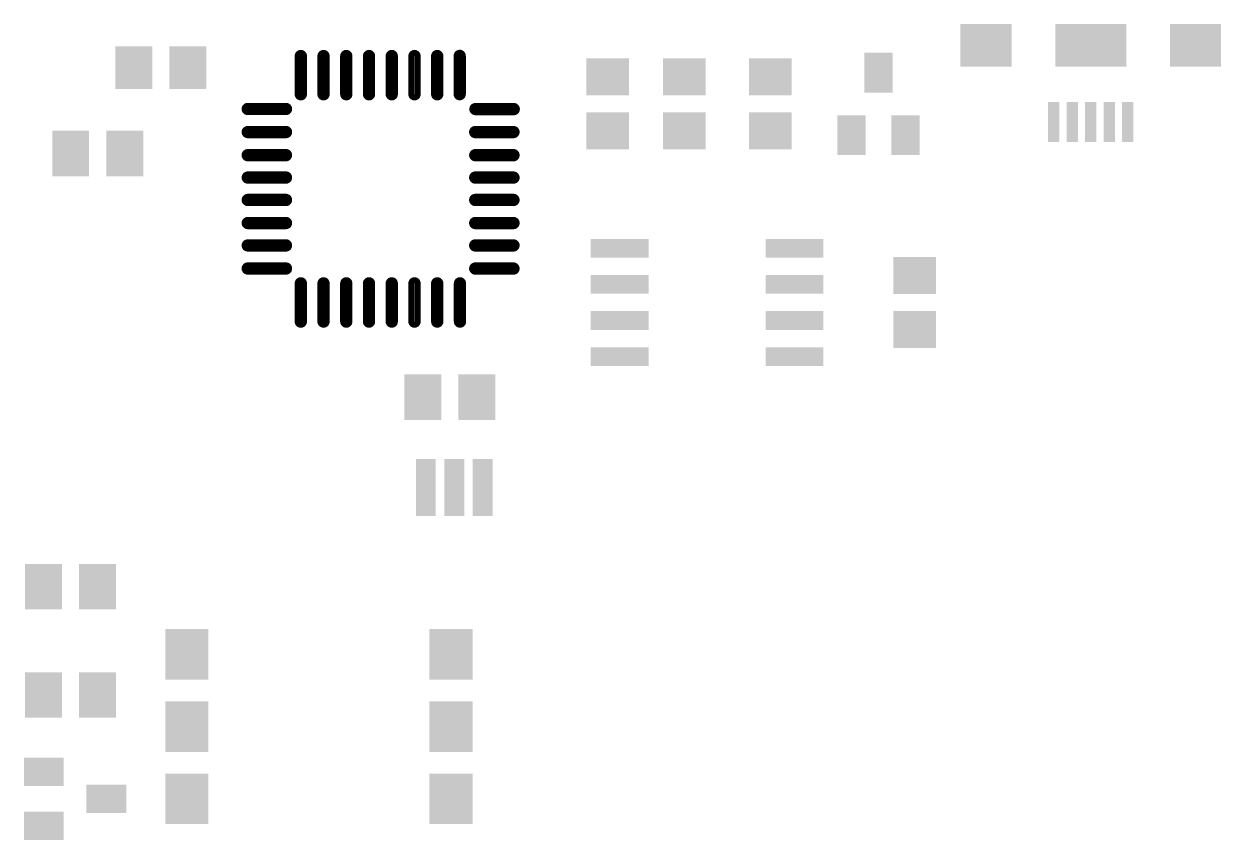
# Model space of a CAD drawing. Extents: x 2 to 44.1, y 1.1 to 29.8.
import ezdxf

# ---------------------------------------------------------------- set-up
doc = ezdxf.new("R2010")
doc.units = 0
doc.layers.add('31', color=178, linetype='CONTINUOUS')

# ---------------------------------------------------------------- blocks, each defined once
blk = doc.blocks.new('RECT')
blk.add_solid([(-0.5, -0.5), (0.5, -0.5), (-0.5, 0.5), (0.5, 0.5)])
blk = doc.blocks.new('RECT284480X69088R100')
at = {"const_width": 0.2159}
blk.add_lwpolyline([(0.7811, 0), (0.7811, 0, 0.4142), (0.6731, 0.108), (-0.6731, 0.108, 0.4142), (-0.7811, 0), (-0.7811, 0, 0.4142), (-0.6731, -0.108), (0.6731, -0.108, 0.4142)], format="xyb", close=True, dxfattribs=at)
blk.add_solid([(-0.6985, -0.0254), (0.6985, -0.0254), (-0.6985, 0.0254), (0.6985, 0.0254)])

msp = doc.modelspace()

# ---------------------------------------------------------------- block references
at = {"layer": '31'}
for p, xscale, yscale, rotation in [((35.8448, 29.0513), 1.5, 1.8, 270), ((39.5288, 29.0513), 1.5, 2.5, 270), ((43.2127, 29.0513), 1.5, 1.8, 270), ((5.8763, 28.2575), 1.3, 1.5, 180), ((7.7763, 28.2575), 1.3, 1.5, 180), ((22.5425, 27.9375), 1.3, 1.5, 90), ((25.2413, 27.9375), 1.3, 1.5, 270), ((28.2575, 27.9375), 1.3, 1.5, 90), ((22.5425, 26.0375), 1.3, 1.5, 90), ((25.2413, 26.0375), 1.3, 1.5, 270), ((28.2575, 26.0375), 1.3, 1.5, 90), ((22.9616, 21.9075), 0.6604, 2.032, 90), ((29.1084, 21.9075), 0.6604, 2.032, 90), ((33.3375, 20.9525), 1.3, 1.5, 90), ((22.9616, 20.6375), 0.6604, 2.032, 90), ((29.1084, 20.6375), 0.6604, 2.032, 90), ((22.9616, 19.3675), 0.6604, 2.032, 90), ((29.1084, 19.3675), 0.6604, 2.032, 90), ((33.3375, 19.0525), 1.3, 1.5, 90), ((22.9616, 18.0975), 0.6604, 2.032, 90), ((29.1084, 18.0975), 0.6604, 2.032, 90), ((16.145, 13.4938), 2, 0.7, 270), ((17.145, 13.4938), 2, 0.7, 270), ((18.145, 13.4938), 2, 0.7, 270), ((7.7375, 7.62), 1.78, 1.52, 270), ((17.0275, 7.62), 1.78, 1.52, 90), ((2.7012, 6.1913), 1.3, 1.6, 180), ((4.6013, 6.1913), 1.3, 1.6, 180), ((7.7375, 5.08), 1.78, 1.52, 270), ((17.0275, 5.08), 1.78, 1.52, 90), ((7.7375, 2.54), 1.78, 1.52, 270), ((17.0275, 2.54), 1.78, 1.52, 90)]:
    msp.add_blockref('RECT', p, dxfattribs=dict(at, xscale=xscale, yscale=yscale, rotation=rotation))
at = {"layer": '31', "rotation": 90}
for p in [(11.7475, 27.9992), (12.5463, 27.9992), (13.3469, 27.9992), (14.1465, 27.9992), (14.9461, 27.9992), (15.746, 27.9992), (16.5456, 27.9992), (17.3355, 28.0035), (11.7475, 20.0025), (12.5471, 20.0025), (13.3469, 20.0025), (14.1465, 20.0025), (14.9461, 20.0025), (15.746, 20.0025), (16.5456, 20.0025), (17.3452, 20.0025)]:
    msp.add_blockref('RECT284480X69088R100', p, dxfattribs=at)
at = {"layer": '31', "yscale": 1.4}
for p in [(32.0675, 28.0875), (31.1175, 25.8875), (33.0175, 25.8875)]:
    msp.add_blockref('RECT', p, dxfattribs=at)
at = {"layer": '31'}
for p in [(10.5537, 26.8097), (18.5631, 26.8054), (10.5537, 25.9969), (18.5547, 25.9969), (10.5537, 25.1841), (18.5547, 25.1841), (10.5537, 24.3967), (18.5547, 24.3967), (10.5537, 23.6093), (18.5547, 23.6093), (10.5537, 22.7965), (18.5547, 22.7965), (10.5537, 22.0091), (18.5547, 22.0091), (10.5537, 21.1963), (18.5547, 21.1963)]:
    msp.add_blockref('RECT284480X69088R100', p, dxfattribs=at)
for p, xscale, yscale in [((38.2288, 26.3513), 0.4, 1.4), ((38.8788, 26.3513), 0.4, 1.4), ((39.5288, 26.3513), 0.4, 1.4), ((40.1788, 26.3513), 0.4, 1.4), ((40.8287, 26.3513), 0.4, 1.4), ((3.6538, 25.2413), 1.3, 1.6), ((5.5537, 25.2413), 1.3, 1.6), ((16.0362, 16.6687), 1.3, 1.6), ((17.9363, 16.6687), 1.3, 1.6), ((2.7012, 10.0013), 1.3, 1.6), ((4.6013, 10.0013), 1.3, 1.6)]:
    msp.add_blockref('RECT', p, dxfattribs=dict(at, xscale=xscale, yscale=yscale))
at = {"layer": '31', "yscale": 1.4, "rotation": 270}
for p in [(2.71, 3.49), (4.91, 2.54), (2.71, 1.59)]:
    msp.add_blockref('RECT', p, dxfattribs=at)

doc.saveas('drawing.dxf')
